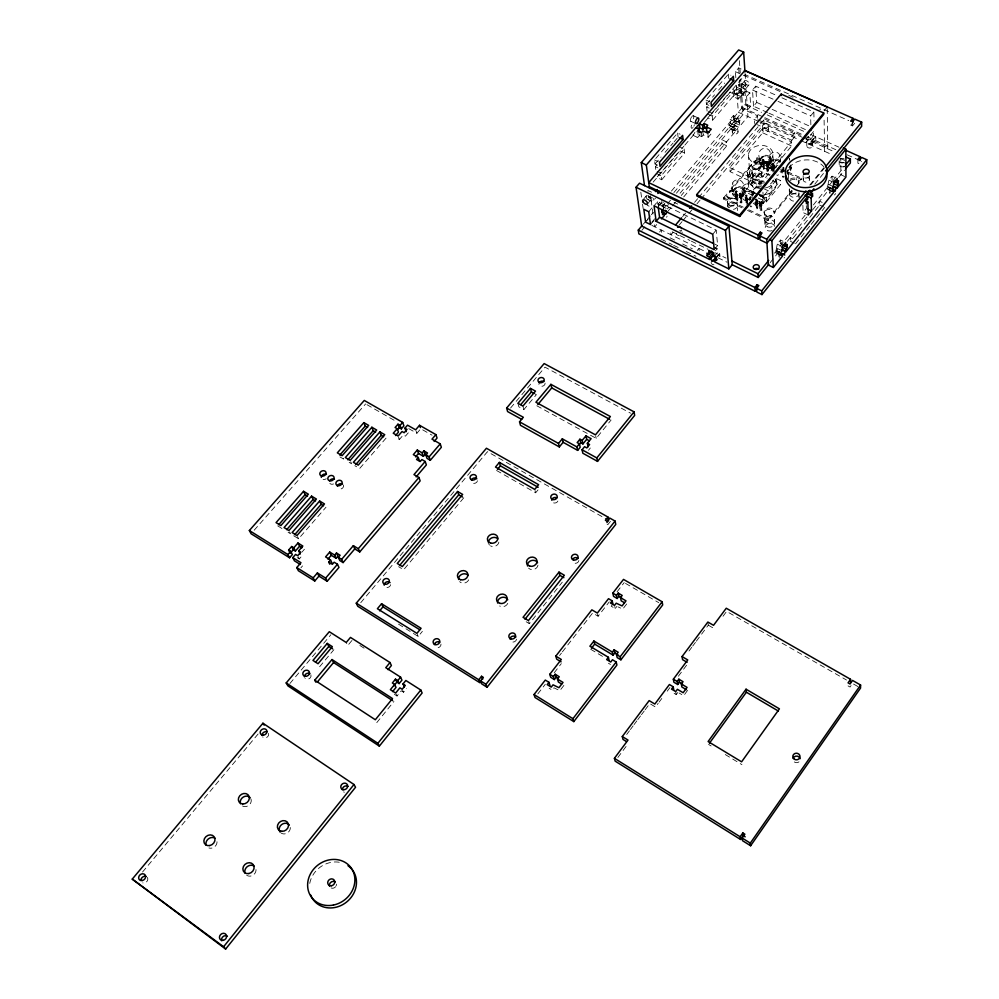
<?xml version="1.0" encoding="UTF-8"?>
<svg xmlns="http://www.w3.org/2000/svg" width="999" height="999" viewBox="0 0 999 999"><rect width="100%" height="100%" fill="white"/><g stroke="black" fill="none" stroke-linecap="round" stroke-linejoin="round"><path stroke-width="0.75" stroke-dasharray="5 3.75" d="M854.694 123.227L852.534 125.886L850.811 125.125L850.811 120.966M852.534 125.886L852.547 123.114M857.904 159.278L857.891 163.199L859.565 163.961L861.65 161.363M780.893 255.394L775.798 252.934L777.21 244.156L780.544 240.035L785.676 242.482M832.317 191.371L827.247 189.036L828.845 180.17L832.067 176.186L837.15 178.509M779.707 161.089L781.418 156.918L785.376 155.644M773.788 169.405A6.019 4.583 -5.2 0 1 769.068 165.31L769.03 163.686L773.164 159.241A6.019 4.583 -5.2 0 1 780.719 161.913M769.068 165.31L773.238 160.564A6.019 4.583 -5.2 0 1 780.107 162.188M759.053 160.19L763.224 155.457A6.006 4.57 -5.5 0 1 770.891 158.516A6.006 4.57 -5.5 0 1 765.833 164.261A6.006 4.57 -5.5 0 1 759.053 160.19L759.103 162.6M746.965 201.049A6.056 4.67 -5.9 0 1 742.245 196.865L742.182 195.242L746.39 190.722A6.069 4.67 -5.9 0 1 754.245 194.668M742.245 196.865L746.49 192.033A6.056 4.67 -5.9 0 1 754.058 194.78M733.179 191.583C726.585 176.473 747.652 175.662 743.231 190.846M732.642 184.865L732.866 183.017M732.167 191.658L736.425 186.838A6.056 4.658 -6.2 0 1 744.105 189.972A6.056 4.658 -6.2 0 1 738.948 195.816A6.056 4.658 -6.2 0 1 732.167 191.658L732.279 192.969A6.044 4.658 -6.2 0 0 736.213 197.003A6.044 4.658 -6.2 0 0 742.732 195.504L743.643 194.468A6.044 4.658 -6.2 0 0 742.944 189.348A6.044 4.658 -6.2 0 0 736.525 188.149L732.279 192.969M790.234 179.196A5.02 3.846 -4.6 0 1 796.29 178.509L797.314 179.108A5.02 3.846 -4.6 0 1 798.676 181.818L801.71 178.272L787.749 171.828M747.489 210.427L768.506 220.404L771.628 216.558L771.415 215.359A5.057 3.921 -5.2 0 1 764.31 213.249A5.057 3.921 -5.2 0 1 768.531 208.067A5.057 3.921 -5.2 0 1 774.175 211.963L791.32 191.021M792.332 191.159L774.237 213.262A5.045 3.921 -5.2 0 0 768.606 209.353A5.045 3.921 -5.2 0 0 764.385 214.535A5.045 3.921 -5.2 0 0 771.478 216.646L771.628 216.558M776.573 166.671L757.017 157.642L753.933 161.351L754.17 162.587A4.958 3.784 -5.7 0 1 761.126 164.598A4.958 3.784 -5.7 0 1 756.942 169.618A4.958 3.784 -5.7 0 1 751.448 165.859L751.385 164.41L729.307 190.934L729.57 192.145A4.995 3.846 -6.4 0 1 736.55 194.218A4.995 3.846 -6.4 0 1 732.304 199.325A4.995 3.846 -6.4 0 1 726.797 195.479L723.688 199.113L741.895 207.767M751.448 165.859L751.385 164.41M723.688 199.113L723.576 197.827L726.685 194.181A4.995 3.859 -6.4 0 0 732.192 198.027A4.995 3.859 -6.4 0 0 736.45 192.919A4.995 3.859 -6.4 0 0 729.457 190.846L729.307 190.934M687.574 690.396L683.653 695.704L679.083 692.969M674.138 693.343L676.223 694.592L677.934 692.295M626.698 734.477L629.47 730.769M630.394 729.532L633.154 725.823M634.078 724.587L636.85 720.878M637.774 719.642L640.546 715.933M641.458 714.697L644.23 710.988M645.154 709.752L649.775 703.571L655.456 707.005L658.179 703.358M688.998 651.023L691.758 647.327M692.682 646.103L695.429 642.407M696.353 641.171L708.303 625.174L707.866 622.04M617.857 757.504L626.897 745.366M659.078 702.135L661.8 698.488M667.245 691.171L669.967 687.524M678.383 676.223L687.337 664.185M723.014 616.271L726.635 611.4L846.503 680.019M563.898 685.414L559.827 690.684L553.946 687.811L552.185 690.097L549.15 688.236M626.673 604.02L622.764 609.09L618.094 606.917M612.911 604.02L611.213 606.206L615.234 608.566L616.932 606.368M559.552 655.531L561.438 653.096M562.387 651.885L592.657 612.986L598.114 616.221L609.253 601.873M537.824 693.893L545.292 684.265M554.233 672.752L561.301 663.648M617.082 591.77L624.188 582.617M526.173 621.753L529.383 623.688L562.3 582.142M610.426 521.378L607.879 524.587L606.093 523.588M795.566 243.793L810.139 225.612M811.113 224.388L824.724 207.417M775.798 252.934L777.234 251.149L779.782 252.372M827.247 189.036L828.633 187.312L831.168 188.474M770.092 262.737L779.557 250.961M787.324 241.321L807.879 215.759M812.537 209.977L829.994 188.287M838.723 177.435L844.542 170.205M794.292 243.182L790.484 241.371L819.667 205.07L819.592 201.211L824.65 203.571M808.228 214.985L803.121 212.587L806.393 208.529L806.305 205.632M783.291 245.08L780.731 243.856L782.167 242.07L786.001 243.906M774.512 253.197L806.593 213.361M813.411 204.92L831.88 181.98M832.854 180.769L844.517 166.284M810.776 184.915L824.475 168.019M394.393 694.317L397.028 696.003L401.273 690.771L403.546 692.232L406.655 688.398M376.785 722.614L393.931 701.473M814.797 184.153L824.55 172.103M536.813 405.769L596.191 438.336L611.063 420.067M850.811 125.125L852.247 123.352M588.498 450.262L590.334 448.002M809.714 185.127L824.237 167.22M768.506 220.404L768.431 219.118L771.565 215.272M796.141 186.476L801.76 179.583L801.71 178.272M827.209 108.591L827.771 147.452L824.625 151.324L824.075 118.731M766.82 223.027L766.932 222.889A4.82 3.746 -5.2 0 0 774.375 219.693L774.774 227.322M791.358 193.044L791.458 192.919A4.783 3.684 -4.6 0 0 797.264 192.37M398.514 624.138L418.219 636.438L422.377 631.368M496.515 470.467L535.664 492.782L539.522 488.074M754.944 199.613L763.161 203.496L762.786 197.028L771.765 186.089L769.018 184.815M714.11 256.618L717.507 252.497L717.145 248.701L713.373 246.865M812.686 145.829A2.935 2.223 -4.3 0 0 808.403 143.906A2.935 2.223 -4.3 0 0 808.179 147.752A2.935 2.223 -4.3 0 0 812.686 145.829L812.562 140.397L810.401 139.423L813.573 135.564L813.473 131.581L809.752 129.907M716.071 257.33L717.769 255.269L719.942 256.331L716.558 260.452M810.476 142.32L813.648 138.461L815.796 139.435L812.624 143.294L810.476 142.32L810.551 144.942L813.71 141.096L813.648 138.461M716.295 257.692L719.68 253.559L717.507 252.497M812.562 140.397L815.733 136.526L813.573 135.564M758.253 198.014L766.408 201.86L766.183 197.952L780.469 180.532L770.953 176.111M763.161 203.496L772.115 192.582L771.765 186.089M766.408 201.86L780.656 184.465L780.469 180.532M827.184 107.043L823.95 110.976L819.729 109.103M714.235 249.688L717.644 245.554L716.196 230.082L657.517 201.723L654.045 205.806M715.446 250.774L717.145 248.701M813.473 131.581L810.301 135.452L810.401 139.423M808.765 138.861L805.594 142.707L805.519 140.085L808.691 136.226L808.765 138.861L804.582 136.975M697.227 250.474L698.913 248.426L699.312 252.185M712.749 234.253L716.196 230.082M810.851 124.738L810.626 115.921L813.848 112.025L778.433 96.266M791.795 140.322L794.954 136.501L794.817 132.567L791.645 136.388L791.795 140.322L757.354 124.688M759.14 185.252L758.89 181.206L791.42 141.846L762.437 128.684L729.807 167.632L730.132 171.678L759.14 185.252L791.583 145.954L791.42 141.846M752.197 198.314L751.76 191.858L760.763 180.956L763.511 182.243M729.532 205.282L729.632 205.145A4.77 3.684 -6.4 0 0 737.037 201.985L737.637 209.653M754.07 175.674L754.183 175.549A4.745 3.621 -5.7 0 0 761.513 172.415L761.975 180.182A4.72 3.621 -5.7 0 1 754.695 183.292A4.72 3.621 -5.7 0 1 755.169 177.01A4.72 3.621 -5.7 0 1 761.975 180.182M752.821 195.454L744.667 191.621L744.392 187.712L758.716 170.429L769.592 175.474M744.667 191.621L758.953 174.363L758.716 170.429M729.42 192.233L751.473 165.722M754.02 162.662L757.105 158.953L757.017 157.642M319.643 666.72L333.891 649.675M463.773 497.777L403.646 569.767L398.589 566.683M351.973 640.459L347.739 645.529L346.228 642.494M517.932 403.309L518.868 406.83L523.863 409.59L536.376 394.667L533.878 393.306M673.014 232.392L671.016 234.777L670.541 230.981L689.972 240.484M679.02 225.237L682.017 221.653M683.016 220.467L688.011 214.498M689.01 213.311L692.02 209.728M697.015 203.771L700.012 200.187M701.011 199.001L764.023 123.876L763.798 119.93L802.11 137.238M142.557 872.015L258.729 733.254M730.132 171.678L762.674 132.805L762.437 128.684M289.91 683.503L330.856 634.752M682.567 216.658L685.576 213.074M694.605 202.322L697.614 198.739M698.613 197.552L763.798 119.93M360.739 602.709L487.462 451.685L607.305 519.605M683.703 196.94L726.847 145.817L726.535 141.908L721.728 139.698L722.052 143.594L678.883 194.63M510.551 408.054L545.004 367.17L630.606 413.199M659.565 232.005L661.263 229.995L661.763 233.766M739.522 79.932L741.52 108.491L757.529 115.722L754.357 119.505L754.595 123.439M651.847 222.19L654.72 218.793M662.886 209.153L666.683 204.67M667.644 203.546L670.491 200.175M676.423 193.182L730.856 128.908L730.656 126.286L735.476 128.484L735.664 131.106L681.256 195.492M734.065 125.112L743.131 114.423L741.27 87.625L746.153 89.81L747.926 116.596L738.873 127.31L734.065 125.112L735.039 117.944L739.872 120.142L738.873 127.31M650.499 224.525L653.908 220.492L651.473 219.305M747.489 109.99L750.686 106.206L749.837 92.807L744.967 90.634L741.745 94.418L746.603 96.591L749.837 92.807M668.518 204.42L667.057 206.156L662.2 203.808L661.7 199.962M734.078 130.132L733.853 127.235L735.252 125.587L734.952 121.616L738.186 117.807L733.353 115.609L730.119 119.418L730.431 123.389L729.033 125.037L729.258 127.934L734.078 130.132L735.476 128.484M733.353 115.609L733.653 119.593L738.473 121.778L739.872 120.142M767.557 112.537L753.521 106.231L756.73 102.435L755.756 86.189L777.01 95.642M667.407 208.953L668.868 207.23M656.693 224.55L654.782 226.823L653.908 220.492M667.732 211.501L671.528 207.005M672.477 205.881L675.324 202.51M648.713 211.713L652.16 207.655L647.252 205.27M753.521 106.231L752.522 89.997L755.756 86.189M658.641 206.506L658.304 203.946L660.851 200.949M643.306 224.188L646.316 220.642M647.327 219.455L650.337 215.909M651.336 214.723L653.346 212.362M658.366 206.456L662.387 201.723M671.415 191.071L744.705 104.758L761.575 112.35M646.49 221.129L648.189 219.118M744.967 90.634L745.866 104.046L742.669 107.805L763.423 117.033M733.653 119.593L735.039 117.944M641.857 230.319L644.855 226.773M661.875 206.706L664.872 203.159M673.888 192.532L744.967 108.704L744.705 104.758M729.258 127.934L730.656 126.286M663.511 208.866L663.174 206.306L666.57 202.31M647.34 204.083L650.799 200.012M745.766 88.649L749 84.84M651.798 205.057L651.273 201.149L653.571 198.451L645.791 194.842M738.348 98.976L741.608 95.155L736.725 92.957L733.466 96.778L738.348 98.976L738.061 94.88L743.593 86.476L738.698 84.291L736.3 87.088L736.425 88.861L733.154 92.682L733.466 96.778M736.725 92.957L736.85 94.73L741.733 96.915L746.153 89.81M651.273 201.149L646.341 198.764L648.638 196.066L648.875 197.765L653.796 200.15L655.481 198.177M702.859 130.857L703.259 134.94L708.241 137.25L711.625 133.279L709.128 132.13M661.738 179.758L684.577 153.034L679.632 150.724L656.793 177.397L661.738 179.758L661.226 175.762L684.128 149.001L679.183 146.678M712.637 120.192L734.702 94.368L729.782 92.158L707.704 117.944L712.637 120.192L712.262 116.109L734.402 90.247L729.47 88.037M745.079 73.501L745.891 85.714L743.718 88.262L738.823 86.064L740.983 83.529L740.671 78.958M703.259 134.94L701.785 136.663L698.139 134.977L699.612 133.267M643.656 199.026L646.253 195.979M741.383 84.703L744.642 80.907M736.85 94.73L741.27 87.625M648.875 197.765L650.561 195.792M653.159 182.118L683.828 146.291M684.79 145.18L696.303 131.731M704.432 122.24L745.154 74.675L848.713 120.579M300.886 567.832L302.56 565.896M408.778 428.633L416.883 433.266L420.766 428.746L432.055 435.189M657.529 165.172L655.032 163.986L654.507 159.915L677.634 133.067L680.132 134.228M708.928 105.357L706.443 104.233L706.056 100.075L728.396 74.126L730.881 75.237M655.032 163.986L661.051 156.993M665.059 152.335L673.089 143.007M674.088 141.846L677.097 138.337M706.443 104.233L711.5 98.352M712.512 97.165L714.547 94.818M718.593 90.097L724.675 83.042M735.838 77.71L735.401 71.703L738.673 67.895L742.956 69.793M655.744 169.38L655.394 166.683L658.391 163.199M707.08 111.114L706.693 106.993L709.727 103.471M788.136 172.34L787.449 173.127L788.011 169.718M761.188 206.269L761.875 205.457L760.838 206.094L761.275 201.398L760.301 200.899L759.615 201.686C758.528 206.094 760.976 202.31 759.777 204.296M761.113 204.957L761.45 203.983M787.861 174.613L788.486 172.502M297.202 557.592L299.325 558.916L302.372 555.369M408.279 432.842L405.419 436.163L403.309 434.952L399.4 439.473L395.754 437.387M301.923 552.135L304.42 549.25M782.579 176.885L783.241 176.124L784.215 176.598L783.553 177.36L782.579 176.885L782.966 169.818L781.98 170.429L782.654 169.655M757.329 203.197C756.555 204.133 758.453 203.346 757.642 208.117L756.955 208.891L755.993 208.404L756.668 207.63L756.268 201.398L755.581 202.185M293.743 535.789L298.576 538.773L325.986 507.242M386.051 438.124L359.628 468.531L354.795 465.684M767.906 166.845L768.581 166.071L767.557 166.683L768.019 161.95L767.045 161.476L766.37 162.238C765.284 166.596 767.682 162.987 766.52 164.885M767.831 165.522L768.169 164.573M741.171 198.289L741.857 197.502L740.821 198.127L741.208 193.431L740.247 192.944L739.56 193.719C738.498 198.114 740.958 194.368 739.76 196.328M741.071 196.99L741.42 196.029M782.841 167.17L783.815 167.645L783.266 171.066M757.005 204.171L757.067 199.276M756.917 202.859L757.242 201.885M761.525 205.294L761.812 210.227L761.138 211.014L760.164 210.527L759.527 205.432L760.301 200.899M759.864 205.594L760.214 204.645M760.164 210.527L760.851 209.74L761.812 210.227M773.8 163.686C775.049 166.483 772.764 169.081 773.126 164.46L773.8 163.686L772.826 163.212L772.152 163.986C771.041 168.332 773.488 164.748 772.289 166.621M746.977 200.112C747.826 199.188 745.966 200.012 746.34 196.004L747.027 195.217L746.053 194.73L745.366 195.517C744.28 199.9 746.79 196.166 745.554 198.127M749.4 200.062L750.411 199.45L750.237 196.84L751.211 197.327M750.836 205.682L750.162 206.456L751.123 206.943L751.81 206.169M778.408 174.7L777.734 175.462L776.772 174.987M760.763 204.783L761.275 201.398M764.085 163.873C763.361 164.723 765.172 164.198 764.372 168.856L763.698 169.618L762.736 169.143L763.411 168.381C763.948 164.061 762 162.288 762.736 161.925M737.349 195.255C736.563 196.179 738.511 195.429 737.724 200.175L737.05 200.949L736.088 200.474L736.763 199.688C737.287 195.28 735.177 193.719 735.976 193.294M740.222 202.56L740.908 201.786L741.87 202.273L741.196 203.047L740.222 202.56L740.109 195.392M766.595 166.196L767.269 165.434L766.87 171.191L767.831 171.666L768.243 165.896M773.263 167.108L773.938 166.333M746.528 198.614L747.027 195.217M746.89 198.789L747.202 197.827M773.338 168.431C775.249 166.259 771.765 171.766 773.588 173.414M776.335 166.034L777.01 165.272L777.971 165.747M749.737 200.225L750.237 196.84M755.956 201.236L755.269 202.023L755.993 208.404M782.354 171.903L782.716 170.979M755.356 203.321L756.355 202.71L755.669 203.484M762.374 162.837L762.886 159.428L763.86 159.902L763.773 164.823M735.601 194.231L736.076 190.846L737.05 191.333L737.025 196.216M763.336 163.312L763.86 159.902M736.738 195.529L736.363 192.108L737.05 191.333M763.698 163.486L764.01 162.55M736.925 194.905L737.25 193.943M767.482 165.359L768.019 161.95M740.721 196.815L741.208 193.431M739.859 197.627L740.209 196.691M766.87 171.191L767.269 165.434M772.364 167.944L773.039 167.183L772.627 172.939M745.654 199.425L746.328 198.651L745.916 203.122M254.171 530.232L365.622 403.933M735.701 195.542C736.413 192.745 734.802 199.238 736.088 200.474M762.449 164.161L763.124 163.399L762.736 169.143M753.933 161.351L754.083 161.264A4.958 3.784 -5.7 0 1 761.051 163.287A4.958 3.784 -5.7 0 1 756.867 168.307A4.958 3.784 -5.7 0 1 751.36 164.548M759.352 187.6C754.794 186.089 751.485 191.496 752.946 195.517M735.401 71.703L781.78 92.27M788.81 95.392L793.031 97.265M740.983 83.529L745.891 85.714M752.522 89.997L776.61 100.749M778.021 101.374L810.626 115.921M736.3 87.088L741.208 89.273M736.425 88.861L741.32 91.059M739.11 90.16L743.993 92.358M739.235 91.933L744.118 94.118M756.73 102.435L770.753 108.729M772.165 109.353L812.824 127.597M733.154 92.682L738.061 94.88M768.955 113.174L809.627 131.468M745.866 104.046L750.686 106.206M767.195 114.885L805.169 131.98M810.788 134.515L838.91 147.178M764.847 117.67L806.018 136.251M807.442 136.9L835.838 149.713M847.189 154.833L859.977 160.602M764.435 118.844L803.184 136.339M813.71 141.096L827.771 147.452M803.533 137.874L834.752 151.985M757.766 119.668L794.954 136.501M758.491 121.379L738.336 112.25L736.388 85.215M759.877 122.003L799.4 139.897M800.823 140.547L831.955 154.645M840.446 158.491L844.692 160.414M706.056 100.075L709.789 101.773M706.693 106.993L709.178 108.117M762.674 132.805L791.583 145.954M735.264 120.842L740.072 123.039M730.119 119.418L734.952 121.616M733.865 122.49L738.686 124.688M708.316 111.676L712.025 113.374L711.65 109.253M730.431 123.389L735.252 125.587M707.329 113.849L712.262 116.109M844.667 176.486L840.883 174.75L840.783 159.278M729.033 125.037L733.853 127.235M730.856 128.908L735.664 131.106M693.493 115.809L698.476 118.094M828.845 180.17L833.94 182.505M828.596 184.453L833.678 186.788M690.759 121.304L695.741 123.601M827.209 186.176L832.292 188.511M832.467 191.671L828.671 189.922L828.633 187.312M782.155 169.243L786.35 171.179M757.105 158.953L775.249 167.333M780.831 169.917L801.76 179.583M722.052 143.594L726.847 145.817M693.406 135.514L697.115 137.225M758.953 174.363L767.095 178.147M772.514 180.682L780.656 184.465M819.667 205.07L823.463 206.83M729.807 167.632L758.89 181.206M763.898 188.736L772.115 192.582M744.392 187.712L755.281 192.832M756.643 193.469L766.183 197.952M751.76 191.858L762.786 197.028M654.507 159.915L658.266 161.701M723.576 197.827L743.194 207.143M748.8 209.802L768.431 219.118M655.394 166.683L657.879 167.869M657.155 171.316L660.888 173.089L660.376 169.056M656.268 173.401L661.226 175.762M792.869 238.786L790.334 237.575L790.484 241.371M777.21 244.156L782.342 246.616M777.097 248.351L782.205 250.811M775.649 250.15L780.768 252.61M674.063 202.335L677.684 204.071M651.573 192.208L647.864 190.422L648.101 192.133M658.304 203.946L663.174 206.306M666.196 208.366L662.562 206.606L664.023 204.882L663.661 202.073M714.884 244.206L717.644 245.554M788.536 173.826L788.386 178.659M691.358 241.159L708.016 249.3M714.947 252.697L726.061 258.117M651.835 225.374L705.619 251.723M718.006 257.779L727.047 262.213M772.152 163.986L773.126 164.46M762.212 160.19L763.186 160.664M670.104 237.862L677.06 241.271M682.629 243.993L692.357 248.776M661.151 239.161L672.29 244.63M673.676 245.317L680.631 248.739M686.201 251.473L695.941 256.268M766.37 162.238L767.344 162.712M786.825 171.716L787.2 173.189M763.411 168.381L764.372 168.856M767.544 170.429L768.506 170.904M755.419 199.575L756.393 200.062L756.555 202.672M745.366 195.517L746.34 196.004M735.389 191.621L736.363 192.108M759.615 201.686L760.601 202.185M749.55 197.615L750.524 198.114M739.56 193.719L740.534 194.206M756.668 207.63L757.642 208.117M736.763 199.688L737.724 200.175M366.945 404.682L396.004 421.328M857.879 686.538L852.547 683.478L850.049 687.037L848.051 685.888M708.303 625.174L713.948 628.446L713.673 626.348M625.511 583.391L658.716 602.634M339.985 456.943L343.581 459.065L342.62 456.805M349.175 462.362L351.586 463.786L350.637 461.526M790.296 180.494A5.007 3.846 -4.6 0 1 796.34 179.82L797.352 180.419A5.007 3.846 -4.6 0 1 798.725 183.129L798.676 181.818M590.696 649.275L602.547 656.393M608.416 663.224L610.451 664.46M708.553 744.405L711.126 745.966M725.249 754.532L741.945 764.66M277.697 525.874L282.492 528.833M288.112 532.305L290.522 533.791L289.435 531.63M359.865 645.466L365.11 648.813M298.251 556.78L299.325 558.916M297.515 536.613L298.576 538.773M396.091 694.043L397.028 696.003M402.634 690.259L403.546 692.232M417.357 634.402L418.219 636.438M398.539 437.187L399.4 439.473M416.059 430.969L416.883 433.266M528.733 621.615L529.383 623.688M535.052 490.534L535.664 492.782M522.939 406.069L523.863 409.59M789.772 160.327L789.335 158.529L789.535 159.353M597.602 614.123L598.114 616.221M614.76 606.455L615.234 608.566M595.704 436.014L596.191 438.336M675.686 691.608L676.223 694.592M640.821 192.17L641.67 198.152M642.532 204.133L643.169 208.616M652.347 209.078L653.521 217.645M653.571 198.451L653.796 200.15M657.517 201.723L657.891 204.558M677.634 133.067L678.096 137.175M684.128 149.001L684.577 153.034M697.739 130.881L698.139 134.977M701.398 132.58L701.785 136.663M719.68 253.559L719.942 256.331M707.854 133.154L708.241 137.25M727.534 201.923L727.934 206.718M726.723 194.031L726.872 196.478M728.883 197.552L728.995 198.838M736.076 190.846L736.288 193.456M731.98 128.109L732.292 132.03M736.663 196.029L737.05 200.949M735.289 194.081L735.389 195.379M739.435 196.166L739.535 197.465M728.396 74.126L728.721 78.322M737.612 194.118L737.712 195.442M734.402 90.247L734.702 94.368M741.758 196.191L741.857 197.502M740.534 196.853L741.196 203.047M740.247 192.944L740.434 195.554M746.053 194.73L746.241 197.34M744.23 190.772L744.33 192.083M738.186 117.807L738.473 121.778M743.156 195.479C736.725 180.807 757.617 179.196 753.234 194.743A5.057 3.896 -5.9 0 0 749.937 191.371A5.057 3.896 -5.9 0 0 744.492 192.62M737.749 128.109A2.897 2.185 -6.4 0 1 733.266 130.007A2.897 2.185 -6.4 0 1 733.591 126.211A2.897 2.185 -6.4 0 1 737.749 128.109L738.036 132.03A2.897 2.185 -6.4 0 1 733.566 133.928A2.897 2.185 -6.4 0 1 733.89 130.132A2.897 2.185 -6.4 0 1 738.036 132.03M741.508 197.327L741.87 202.273M738.698 84.291L738.823 86.064M746.615 199.925L746.965 204.845M745.928 197.19L746.678 203.571M745.242 197.964L745.341 199.263M747.614 172.165L748.438 184.053M739.397 60.639L740.247 72.852M741.608 95.155L741.733 96.915M738.673 67.895L739.098 73.914M747.564 198.014L747.664 199.325M747.302 199.138L747.652 204.058M748.451 154.67L749.987 177.485M743.593 86.476L743.718 88.262M756.093 198.789L756.268 201.398M752.072 172.377L752.584 180.132M756.643 203.983L756.955 208.891M759.452 204.133L759.527 205.432M757.604 202.073L757.692 203.384M760.763 180.956L761.151 187.45M761.8 204.158L761.875 205.457M760.539 204.82L761.138 211.014M762.886 159.428L763.049 162.075M764.322 198.726L764.41 200.037M762.062 162.687L762.137 163.998M764.759 219.618L765.209 227.248M761.25 164.585L761.325 165.896M762.924 192.095L763.311 198.801M764.098 211.888L764.173 213.187M757.529 115.722L757.692 118.357M760.052 160.115C753.721 145.429 774.575 143.719 770.029 159.365M762.562 125.924L762.786 129.87M764.372 162.725L764.447 164.061M763.411 164.635L763.698 169.618M766.37 215.322L766.445 216.608M766.196 164.723L766.27 166.034M768.506 164.748L768.581 166.071M767.045 161.476L767.195 164.123M767.557 166.683L767.831 171.666M772.826 163.212L772.964 165.859M771.99 166.471L772.052 167.795M774.175 211.963L774.2 213.399M771.028 159.291L771.091 160.614M768.381 125.936A2.922 2.198 -5.6 0 1 763.873 127.835A2.922 2.198 -5.6 0 1 764.16 124.026A2.922 2.198 -5.6 0 1 768.381 125.936L768.581 129.882A2.91 2.198 -5.6 0 1 764.098 131.781A2.91 2.198 -5.6 0 1 764.372 127.972A2.91 2.198 -5.6 0 1 768.581 129.882M770.004 163.911C763.636 150.562 783.416 146.716 779.932 161.801M774.3 166.508L774.362 167.844M778.858 252.422L779.045 256.194M774 167.67L774.25 172.64M772.939 154.745A12.288 9.341 -5.6 0 1 753.983 162.849A12.288 9.341 -5.6 0 1 755.157 146.616A12.288 9.341 -5.6 0 1 772.939 154.745L773.838 172.278M772.652 165.709L773.226 170.916M777.234 251.149L777.372 253.684M780.544 240.035L780.731 243.856M776.448 184.191L776.123 177.61A14.123 10.814 -5.5 0 1 764.897 188.074M782.167 167.944L782.292 170.579M781.98 170.429L782.042 171.741M783.815 167.645L783.94 170.292M787.337 170.479L787.449 173.127M789.272 189.71L789.597 197.44A4.758 3.671 -4.5 0 0 794.105 201.149M791.058 167.045L791.108 168.381M796.378 178.559L796.428 179.87M798.963 193.644L799.1 197.502A4.758 3.671 -4.5 0 0 794.58 193.794A4.758 3.671 -4.5 0 0 789.597 197.44M802.884 205.344L803.121 212.587M803.146 175.674L803.271 179.745M809.352 175.712L809.465 179.77A3.097 2.373 -4.3 0 1 804.707 181.818A3.097 2.373 -4.3 0 1 804.944 177.685A3.097 2.373 -4.3 0 1 809.465 179.77M806.717 141.895L806.83 145.817M815.733 136.526L815.796 139.435M813.848 112.025L814.048 120.854M829.807 189.086L829.869 192.957M832.067 176.186L832.105 180.107M839.172 160.664L839.197 164.598M309.74 883.403A24.6 21.891 -39 0 1 342.807 863.111M336.426 884.115A3.684 3.284 -39 0 1 336.101 885.901M335.614 886.712A3.684 3.284 -39 0 1 330.632 887.686M250.961 799A5.769 4.958 -36.2 0 1 248.788 805.306A5.769 4.958 -36.2 0 1 242.108 805.781M217.008 841.757A5.869 5.032 -38.8 0 1 214.498 846.865A5.869 5.032 -38.8 0 1 208.941 847.951M290.297 827.497A5.819 5.07 -36.7 0 1 287.25 833.016A5.819 5.07 -36.7 0 1 281.106 833.054M256.019 869.592A5.919 5.145 -39.6 0 1 252.897 875.224A5.919 5.145 -39.6 0 1 246.703 875.261M147.352 877.384A3.734 3.147 -41.3 0 1 142.757 882.891M268.581 733.366A3.521 3.009 -32.7 0 1 262.587 736.925M344.355 792.269A3.584 3.147 -33 0 1 343.594 791.895M798.988 761.837A3.584 3.309 1.4 0 1 793.918 761.588M333.516 483.941A3.222 2.635 -22.3 0 1 329.87 483.404M343.431 485.052A3.222 2.647 -22.2 0 1 337.899 488.211M326.223 478.733A3.209 2.622 -22.5 0 1 323.102 479.358M310.914 674.812A3.447 2.935 -29.1 0 1 305.045 678.284M545.042 383.079A3.134 2.56 -13.4 0 1 542.407 386.213A3.134 2.56 -13.4 0 1 538.886 384.29M390.671 584.69A3.334 2.835 -23.2 0 1 385.389 587.037M516.57 639.198A3.409 2.985 -19.2 0 1 510.127 640.471M578.871 560.551A3.334 2.872 -14.2 0 1 572.564 561.788M477.472 480.769A3.234 2.697 -17.4 0 1 471.366 481.98M557.867 501.073A3.259 2.76 -14.3 0 1 552.322 502.16M441.009 644.08A3.409 2.96 -23.1 0 1 435.002 646.79M507.779 603.384A5.382 4.67 -18.7 0 1 499.637 605.981M537.949 565.134A5.32 4.583 -16.4 0 1 534.14 569.33A5.32 4.583 -16.4 0 1 528.571 568.119M498.838 542.132A5.282 4.495 -17.8 0 1 495.666 546.016A5.282 4.495 -17.8 0 1 490.497 545.841M489.535 545.079A5.282 4.495 -17.8 0 1 488.861 544.105M468.668 579.845A5.332 4.57 -19.9 0 1 464.473 583.016A5.332 4.57 -19.9 0 1 459.627 581.63M788.873 167.695A20.742 15.872 -4.3 0 1 823.725 166.671M809.215 176.323A3.109 2.385 -4.3 0 1 806.106 178.084A3.109 2.385 -4.3 0 1 803.221 176.299M648.264 196.029A3.034 1.486 41.4 0 1 650.948 198.926A3.034 1.486 41.4 0 1 649.437 200.2M648.801 199.962A3.034 1.486 41.4 0 1 648.151 199.588M646.977 198.539A3.034 1.486 41.4 0 1 647.065 195.692M784.602 257.455A3.034 2.385 -4.7 0 1 784.09 257.942M779.37 257.392A3.034 2.385 -4.7 0 1 779.195 255.582M779.183 253.621A3.034 2.385 -4.7 0 1 779.345 251.236M835.701 193.581A2.985 2.298 -3.4 0 1 835.376 194.131M834.877 194.605A2.985 2.298 -3.4 0 1 834.24 194.967M829.932 193.544A2.985 2.298 -3.4 0 1 830.319 191.808M667.045 216.134A2.96 2.298 -8.4 0 1 666.533 217.282M713.96 264.747A3.009 2.385 -6.9 0 1 711.912 264.023M711.475 263.524A3.009 2.385 -6.9 0 1 711.176 262.325M772.152 230.557A4.795 3.746 -5.2 0 1 765.546 228.846A4.795 3.746 -5.2 0 1 768.606 223.751A4.795 3.746 -5.2 0 1 774.687 226.361M728.97 207.742A4.745 3.684 -6.3 0 1 735.002 206.219A4.745 3.684 -6.3 0 1 737.399 210.602M830.606 190.722A2.997 2.298 -3.4 0 1 830.269 187.937M798.863 192.682A4.77 3.684 -4.5 0 1 795.616 197.09A4.77 3.684 -4.5 0 1 789.784 195.155A4.77 3.684 -4.5 0 1 792.02 190.409M728.333 207.617A4.758 3.684 -6.4 0 1 730.881 202.435A4.758 3.684 -6.4 0 1 737.162 204.57A4.758 3.684 -6.4 0 1 733.528 209.378M700.024 133.816A3.059 1.249 -65.7 0 1 697.414 137.338A3.059 1.249 -65.7 0 1 697.452 133.729M694.405 124.738A3.072 1.274 -65.8 0 1 693.855 126.211M693.044 127.472A3.072 1.274 -65.8 0 1 691.121 127.11A3.072 1.274 -65.8 0 1 693.069 122.927M694.867 132.268A3.047 1.261 -65.7 0 1 692.869 134.965M691.907 116.496A3.084 1.274 -65.9 0 1 693.756 117.645A3.084 1.274 -65.9 0 1 690.958 121.403A3.084 1.274 -65.9 0 1 691.483 117.07M754.195 175.549A4.745 3.621 -5.7 0 1 754.67 169.243A4.745 3.621 -5.7 0 1 761.513 172.415M729.645 205.157A4.77 3.684 -6.4 0 1 730.182 198.739A4.77 3.684 -6.4 0 1 737.037 201.985M766.932 222.889A4.82 3.746 -5.2 0 1 767.394 216.383A4.82 3.746 -5.2 0 1 774.375 219.693M791.458 192.919A4.783 3.684 -4.6 0 1 789.497 188.761M681.655 229.97A2.997 2.335 -8 0 1 680.781 231.019M844.167 162.288A2.985 2.273 -3.3 0 1 840.559 162.637A2.985 2.273 -3.3 0 1 839.297 160.077M840.122 159.066A2.985 2.273 -3.3 0 1 840.746 158.704M841.483 158.479A2.985 2.273 -3.3 0 1 844.33 159.078M679.058 235.477A2.985 2.335 -8 0 1 676.373 233.704M679.532 230.781A2.985 2.335 -8 0 1 680.981 231.106M681.98 231.98A2.985 2.335 -8 0 1 682.217 232.542M844.192 166.209A2.972 2.26 -3.3 0 1 839.984 166.196A2.972 2.26 -3.3 0 1 840.134 162.999A2.972 2.26 -3.3 0 1 844.342 163.012M759.652 195.854A6.069 4.695 -5.6 0 1 763.736 202.447L762.824 203.484A6.069 4.695 -5.6 0 1 753.234 203.209M761.063 194.892A6.081 4.695 -5.6 0 1 763.236 201.686A6.081 4.695 -5.6 0 1 754.158 202.809M759.352 195.305A5.07 3.909 -5.6 0 1 762.749 200.811A5.07 3.909 -5.6 0 1 754.844 202.198M761.213 188.436A14.123 10.814 -5.5 0 1 749.35 173.376A14.123 10.814 -5.5 0 1 772.539 169.93M764.597 182.792A14.173 10.839 -5.6 0 1 748.189 175.949A14.173 10.839 -5.6 0 1 756.48 162.4A14.173 10.839 -5.6 0 1 774.35 166.845M764.185 181.269A12.15 9.291 -5.6 0 1 749.862 174.625A12.15 9.291 -5.6 0 1 759.252 163.249A12.15 9.291 -5.6 0 1 773.588 169.867M773.526 180.007A12.1 9.278 -5.5 0 1 767.482 185.652M761.338 186.875A12.1 9.278 -5.5 0 1 751.161 173.963A12.1 9.278 -5.5 0 1 771.041 171.004M775.286 168.119A6.019 4.583 -5.2 0 1 769.005 163.986M776.523 167.133A5.02 3.821 -5.2 0 1 771.178 166.159A5.02 3.821 -5.2 0 1 770.554 161.95M771.29 161.101A5.02 3.821 -5.2 0 1 779.769 162.188M761.35 157.318A5.007 3.809 -5.5 0 1 769.655 158.092A5.007 3.809 -5.5 0 1 764.822 163.574A5.007 3.809 -5.5 0 1 760.614 158.167M790.147 166.146A6.031 4.608 -4.9 0 1 790.459 170.742L789.56 171.766A6.031 4.608 -4.9 0 1 786.95 173.152M782.342 173.027A6.031 4.608 -4.9 0 1 780.032 171.516M790.084 164.81A6.031 4.608 -4.9 0 1 788.311 171.266M782.292 171.716A6.031 4.608 -4.9 0 1 780.993 171.066M789.809 166.146A5.032 3.834 -4.9 0 1 787.761 170.629M782.741 171.004A5.032 3.834 -4.9 0 1 780.818 169.743M749.999 199.513A6.069 4.67 -5.9 0 1 742.145 195.554M750.898 198.302A5.057 3.896 -5.9 0 1 744.779 198.127A5.057 3.896 -5.9 0 1 743.731 193.481M734.515 188.736A5.045 3.884 -6.2 0 1 742.856 189.548A5.045 3.884 -6.2 0 1 737.949 195.117A5.045 3.884 -6.2 0 1 733.753 189.598M774.949 178.771A14.061 10.789 -5.5 0 1 773.463 190.422A14.061 10.789 -5.5 0 1 759.19 194.805M754.707 193.481A14.061 10.789 -5.5 0 1 750.711 178.684A14.061 10.789 -5.5 0 1 770.117 174.8M759.165 161.214L759.14 161.513A5.994 4.57 -5.5 0 0 763.074 165.459A5.994 4.57 -5.5 0 0 769.542 163.986L770.429 162.962A5.994 4.57 -5.5 0 0 769.692 157.942A5.994 4.57 -5.5 0 0 763.311 156.781L759.165 161.214M744.492 82.343A2.935 1.661 42.1 0 0 748.638 85.09A2.935 1.661 42.1 0 0 747.327 81.169A2.935 1.661 42.1 0 0 744.492 82.343M741.246 86.151A2.947 1.648 42.1 0 0 745.404 88.899A2.947 1.648 42.1 0 0 744.08 84.977A2.947 1.648 42.1 0 0 741.246 86.151M808.079 143.831A2.935 2.223 -4.3 0 0 812.587 141.908A2.935 2.223 -4.3 0 0 808.303 139.972A2.935 2.223 -4.3 0 0 808.079 143.831M754.445 179.433A4.733 3.621 -5.7 0 0 761.75 176.311A4.733 3.621 -5.7 0 0 754.919 173.139A4.733 3.621 -5.7 0 0 754.445 179.433M767.157 226.723A4.808 3.746 -5.2 0 0 774.575 223.514A4.808 3.746 -5.2 0 0 767.607 220.217A4.808 3.746 -5.2 0 0 767.157 226.723"/><path stroke-width="1.5" d="M846.103 157.118L850.361 159.041L850.349 162.974L845.504 168.993M850.549 682.329L850.549 679.295L726.261 608.229L713.536 625.312L707.866 622.04L682.055 656.58L682.567 659.64L687.1 662.312M852.971 122.465L852.971 118.307L744.879 70.504L699.288 123.676L699.687 127.785L702.996 129.308L704.457 127.597L704.07 123.489L707.717 125.175L706.256 126.885L706.643 130.981L709.128 132.13M859.977 160.602L860.002 156.681L845.941 150.35M852.971 118.307L850.811 120.966L852.547 121.741L854.707 119.081L861.662 122.153L861.638 126.311L825.524 170.891M850.549 679.295L848.051 682.854L850.049 684.003L852.559 680.431L860.589 685.027L860.551 688.061L750.624 845.753L742.519 840.696L742.17 838.049L744.867 834.19L742.831 832.929L740.134 836.775L740.496 839.435L615.147 761.138L614.41 758.328L628.009 740.072L622.29 736.55L649.15 700.611L654.845 704.058L669.405 684.527L673.214 686.8L673.751 689.785M860.002 156.681L857.904 159.278L859.59 160.04L861.687 157.442L866.745 159.715L866.695 163.636L761.962 294.58L756.855 292.07L756.605 288.349L758.853 285.552L757.142 284.715L754.894 287.512L755.157 291.233L638.848 233.866L638.286 230.095L642.307 225.374M750.624 845.753L750.299 843.119L860.589 685.027M740.496 839.435L743.181 835.589L742.831 832.929M746.053 689.21L708.116 741.533L741.608 761.825L779.42 708.84L746.053 689.21L746.378 692.22L709.465 743.156M673.214 686.8L671.503 689.098L675.686 691.608L677.397 689.298L683.129 692.732L687.075 687.399L681.343 683.99L683.054 681.693L678.858 679.195L677.16 681.493L677.684 684.502L673.9 682.23L673.351 679.22L687.737 659.927L682.055 656.58M677.684 684.502L679.395 682.205L678.858 679.195M549.912 685.326L548.988 682.342L545.292 680.069L534.04 694.542L535.014 697.502L573.813 721.603L616.92 665.034L616.196 661.987L612.474 659.752L610.739 662.025L606.655 659.565L608.391 657.292L589.897 646.203L593.893 641.021L612.375 652.085L613.111 655.144L614.835 652.896L614.11 649.825L612.375 652.085M614.11 649.825L618.194 652.26L616.47 654.52L617.182 657.592L620.903 659.815L662.699 604.944L662.137 601.76L623.513 579.395L612.824 593.156L613.536 596.341L617.17 598.476L618.868 596.291L618.169 593.094L616.47 595.279L617.17 598.476M573.813 721.603L572.951 718.693L616.196 661.987M620.903 659.815L620.192 656.755L662.137 601.76M591.495 648.239L594.68 644.105L593.893 641.021M548.988 682.342L547.215 684.627L551.261 687.112L553.034 684.827L558.928 687.699L563.011 682.417L557.492 679.033L559.253 676.748L555.207 674.263L553.446 676.548L554.358 679.557L556.118 677.272L555.207 674.263M561.088 661.837L556.705 659.178L555.806 656.131L591.87 609.84L597.34 613.074L608.516 598.688L612.2 600.836L610.489 603.034L614.522 605.394L616.221 603.196L622.077 605.918L625.998 600.849L620.491 597.639L622.19 595.441L618.169 593.094M554.358 679.557L550.699 677.31L549.775 674.3L561.301 659.465L555.806 656.131M615.059 521.066L615.759 524.4L487.087 687.25L485.976 684.278L615.059 521.066L609.715 518.031L607.155 521.266L605.382 520.254L607.941 517.032L486.426 448.251L356.281 603.159L357.742 606.268L479.92 682.767L478.783 679.782L356.281 603.159M524.999 619.243L559.865 575.337L558.99 572.115L523.051 617.332L528.409 620.566L564.348 575.262L558.99 572.115M478.783 679.782L481.555 676.286L483.354 677.409L480.581 680.906L481.705 683.878L487.087 687.25M606.955 522.514L608.653 520.367L607.941 517.032M805.881 190.946L766.745 239.223L768.268 264.997L773.363 267.47L782.454 256.144L782.342 253.596L780.893 255.394L780.768 252.61L782.205 250.811L782.342 246.616L785.676 242.482L785.838 246.303L783.291 245.08M782.267 249.787L786.088 251.623L833.74 192.258L833.703 189.648L831.168 188.474M833.441 186.151L837.237 187.899L845.928 177.06L845.866 149.226L843.281 148.064M755.157 291.233L756.655 289.36M761.962 294.58L761.725 290.871L866.745 159.715M388.012 669.655L391.396 665.521L389.997 662.524L350.474 637.412L346.228 642.494L329.295 631.705L286.201 682.941L287.912 685.876L379.345 746.116L422.127 692.981L420.804 690.034L405.844 680.494L403.009 683.978L404.37 686.937M807.204 193.157L811.076 194.955L812.512 193.194L812.587 196.091L811.151 197.864L811.5 210.926L808.228 214.985L807.854 201.948L805.281 200.749M731.93 264.598L758.229 277.472L768.893 264.211M785.838 246.303L787.274 244.518L786.088 251.623M834.652 181.269L837.187 182.442L838.573 180.719L837.237 187.899M225.637 949.05L223.601 946.752L353.983 784.515L262.937 723.226L132.255 879.12L225.637 949.05L355.544 787.237L353.983 784.515M833.703 189.648L832.317 191.371L833.94 182.505L837.15 178.509L837.187 182.442M585.926 435.839L586.688 439.323L582.941 443.918L582.167 440.447L585.926 435.839L591.108 438.673L587.35 443.294L589.585 444.53L586.825 447.927L584.577 446.69L582.067 449.775L582.829 453.234L597.527 461.376L634.677 415.384L634.065 411.85L544.155 363.574L506.63 408.042L507.592 411.563L521.69 419.368M807.854 201.948L806.43 203.721L806.131 199.825M379.345 746.116L377.884 743.293L420.804 690.034M758.229 277.472L757.979 273.726L768.681 260.439M845.491 165.072L850.361 159.041M825.461 166.808L861.662 122.153M809.914 190.172L766.97 243.194L759.952 239.822L759.702 235.851L762.012 233.017L760.264 232.18L757.954 235.015L758.204 238.986L649.288 186.638M806.006 195.467L807.429 193.706L812.587 196.091M773.363 267.47L771.89 240.659L807.691 196.403L807.779 199.051L806.343 200.824M811.076 194.955L811.013 192.308L813.91 188.711M826.498 173.164L845.866 149.226M597.527 461.376L596.803 457.929L634.065 411.85M389.997 662.524L385.764 667.694L400.587 677.147L401.948 680.119L399.125 683.591L397.752 680.619L395.479 679.17L392.357 682.991L394.63 684.452L390.372 689.685L395.629 693.069L399.887 687.824L402.172 689.285L405.294 685.439L403.009 683.978M397.752 680.619L400.587 677.147M393.756 685.951L396.865 682.13L395.479 679.17M758.204 238.986L760.514 236.151L760.264 232.18M392.619 691.595L396.029 687.412L394.63 684.452M579.408 443.831L580.182 447.302L577.672 450.374L576.885 446.915L579.408 443.831L577.172 442.594L579.932 439.21L582.167 440.447M578.871 444.942L580.706 442.682L579.932 439.21M716.071 257.33L714.385 259.39L714.622 261.888L728.845 268.881L732.217 264.735L728.958 226.199L639.535 183.192L636.038 187.263L641.695 226.086L709.627 259.44L712.999 255.332L712.762 252.822L710.589 251.76L707.205 255.869L709.377 256.93L709.627 259.44M559.34 446.915L563.124 442.307L562.3 438.836L558.516 443.444L559.34 446.915L520.467 425.312L519.53 421.828L523.339 417.282L506.63 408.042M728.845 268.881L725.486 230.407L728.958 226.199M739.685 216.458L739.585 215.122L823.725 112.999L781.193 94.106L696.653 194.643L696.79 195.979L739.685 216.458L823.75 114.385L823.725 112.999M707.205 255.869L706.93 253.109L709.103 254.171L711.638 251.074M709.377 256.93L712.762 252.822M379.645 610.839L382.967 606.855L381.568 603.733L377.397 608.728L416.92 633.378L421.079 628.284L381.568 603.733M497.49 469.305L500.387 465.821L499.375 462.4L495.504 467.057L534.752 489.41L538.611 484.69L499.375 462.4M314.76 680.219L332.005 659.552L392.52 698.551L375.324 719.742L314.76 680.219L315.846 682.18M317.345 682.017L333.566 662.549L332.005 659.552M327.26 643.393L312.962 660.439L318.044 663.736L332.342 646.653L327.26 643.393L328.821 646.428L332.63 648.863M457.592 491.483L397.252 563.473L402.322 566.57L462.649 494.43L457.592 491.483L458.728 494.842L462.512 497.04M315.522 662.3L328.821 646.428M550.911 384.353L535.926 402.247L595.466 434.852L610.377 416.533L550.911 384.353L551.748 387.912L609.715 419.33M399.575 565.509L458.728 494.842M537.812 404.583L551.748 387.912M530.494 388.399L517.932 403.309L522.939 406.069L535.489 391.121L530.494 388.399L531.393 391.945L533.878 393.306M520.804 404.545L531.393 391.945M675.549 225.012L681.568 217.844M689.597 208.292L691.595 205.906M663.673 210.14L662.2 211.875L662.574 214.673L664.035 212.949L661.613 211.776M656.143 221.328L654.045 205.806L712.749 234.253L714.235 249.688L656.143 221.328L659.577 217.282L658.266 207.38M661.488 218.881L664.36 215.484L664.035 212.949M354.782 548.901L343.107 562.587L341.621 559.39L353.334 545.666L354.782 548.901L359.74 551.935L420.167 480.869L418.931 477.497L413.973 474.612L425.174 461.476L421.878 459.565L420.167 461.563L416.546 459.478L418.256 457.48L413.336 454.632L417.282 450.037L422.202 452.872L423.414 456.293L425.112 454.308L423.901 450.886L422.202 452.872M318.943 576.123L314.76 581.006L313.187 577.847L317.382 572.951L318.943 576.123L327.185 581.268L338.973 567.444L337.462 564.26L334.153 562.212L332.355 564.323L328.721 562.075L330.519 559.964L325.587 556.905L329.732 552.06L334.677 555.107L336.188 558.316L337.974 556.231L336.476 553.009L334.677 555.107M416.146 476.885L426.386 464.872L425.174 461.476M423.901 450.886L427.522 452.972L425.811 454.957L427.023 458.379L430.307 460.277L441.371 447.29L440.209 443.856L431.993 439.148L435.889 434.602L419.555 425.287L415.646 429.807L407.53 425.174L404.92 428.184L406.181 431.643M657.829 193.469L659.54 191.446L655.856 189.673M359.74 551.935L358.304 548.701L418.931 477.497M757.954 235.015L648.738 182.63L695.891 127.635L699.213 129.171L697.739 130.881L701.398 132.58L702.859 130.857L707.854 133.154L711.251 129.183L706.256 126.885M702.996 129.308L702.597 125.212L704.07 123.489M434.153 441.458L437.062 438.049L435.889 434.602M343.107 562.587L339.81 560.551L338.311 557.355L340.11 555.244L336.476 553.009M327.185 581.268L325.649 578.109L337.462 564.26M430.307 460.277L429.108 456.868L440.209 443.856M657.305 189.523L655.581 191.546L655.356 189.835M683.079 139.498L660.027 166.358L659.515 162.288L682.629 135.389L683.079 139.498L679.345 137.762M733.678 80.532L711.413 106.493L711.038 102.335L733.366 76.336L733.678 80.532L729.969 78.884M327.947 559.14L331.256 555.282L329.732 552.06M415.559 456.893L418.506 453.459L417.282 450.037M644.505 185.627L641.283 162.6L738.661 49.95L743.668 52.135L744.979 71.978M314.76 581.006L298.376 570.741L296.765 567.569L300.961 562.712L292.794 557.617L295.592 554.395L297.714 555.706L300.774 552.172L298.664 550.849L302.834 546.041L297.952 543.019L293.781 547.827L295.404 551.036L299.563 546.241L297.952 543.019M649.475 188.012L646.328 164.997L743.668 52.135M395.529 435.552L398.464 432.167L397.19 428.721L395.092 427.51L397.964 424.2L399.238 427.659L401.336 428.858L403.933 425.861L402.672 422.402L364.273 400.437L249.35 530.506L251.074 533.741L289.56 557.767L292.345 554.557L290.709 551.361L288.611 550.037L291.671 546.515L293.781 547.827M289.56 557.767L287.924 554.57L290.709 551.361M397.19 428.721L393.256 433.241L398.114 436.039L402.048 431.506L404.158 432.717L407.03 429.395L404.92 428.184M401.336 428.858L400.062 425.399L402.672 422.402M290.234 553.246L293.294 549.725L291.671 546.515M397.327 429.857L399.238 427.659M319.63 501.011L292.12 532.542L296.978 535.539L324.475 503.933L319.63 501.011L321.154 504.308L323.564 505.769M379.907 431.893L353.384 462.3L358.229 465.147L384.74 434.677L379.907 431.893L381.231 435.327L383.641 436.725M294.755 534.615L321.154 504.308M355.806 464.51L381.231 435.327M311.576 496.141L284.066 527.572L288.898 530.556L316.408 499.05L311.576 496.141L313.124 499.45L315.534 500.911M371.878 427.247L345.342 457.554L350.162 460.402L376.685 430.032L371.878 427.247L373.214 430.694L375.624 432.092M286.713 529.657L313.124 499.45M347.789 459.79L373.214 430.694M303.559 491.296L276.049 522.614L280.856 525.586L308.366 494.193L303.559 491.296L305.12 494.605L307.517 496.066M363.873 422.639L337.337 452.847L342.145 455.669L368.668 425.399L363.873 422.639L365.234 426.086L367.632 427.472M278.721 524.712L305.12 494.605M339.81 455.082L365.234 426.086M744.392 70.417L827.184 107.043M833.528 181.256L838.598 183.579M833.416 183.554L837.212 185.302M699.288 123.676L702.597 125.212M704.457 127.597L706.88 128.709M808.428 191.109L811.013 192.308M805.107 195.192L811.151 197.864M807.667 209.128L811.5 210.926M641.283 162.6L646.328 164.997M696.653 194.643L739.585 215.122M783.578 245.479L787.399 247.315M769.292 239.41L771.89 240.659M759.702 235.851L766.745 239.223M782.142 247.265L785.976 249.101M636.038 187.263L725.486 230.407M659.577 217.282L713.498 243.531M731.605 260.839L757.979 273.726M712.549 255.107L715.309 256.456M714.385 259.39L716.558 260.452L716.295 257.692L714.11 256.618L713.748 252.834L708.716 250.374L709.103 254.171M638.286 230.095L754.894 287.512M756.605 288.349L761.725 290.871M586.688 439.323L589.26 440.734M580.706 442.682L582.941 443.918M562.3 438.836L576.885 446.915M582.067 449.775L596.803 457.929M563.124 442.307L577.672 450.374M519.53 421.828L558.516 443.444M500.387 465.821L538.174 487.3M397.964 424.2L400.062 425.399M425.112 454.308L427.522 455.694M425.811 454.957L429.108 456.868M418.506 453.459L423.414 456.293M618.868 596.291L621.54 597.852M612.824 593.156L616.47 595.279M624.475 602.747L621.191 600.824L620.491 597.639M559.865 575.337L563.861 577.684M746.378 692.22L778.308 711.013M679.395 682.205L682.517 684.078M673.351 679.22L677.16 681.493M686.438 689.722L681.867 686.987L681.343 683.99M614.835 652.896L617.882 654.72M616.47 654.52L620.192 656.755M594.68 644.105L613.111 655.144M353.334 545.666L358.304 548.701M556.118 677.272L558.129 678.508M549.775 674.3L553.446 676.548M561.688 684.053L558.391 682.03L557.492 679.033M338.311 557.355L341.621 559.39M331.256 555.282L336.188 558.316M626.423 741.533L623.001 739.422L622.29 736.55M299.563 546.241L301.985 547.752M534.04 694.542L572.951 718.693M293.294 549.725L295.404 551.036M382.967 606.855L419.742 629.732M743.181 835.589L745.204 836.85M249.35 530.506L287.924 554.57M317.382 572.951L325.649 578.109M614.41 758.328L740.134 836.775M742.17 838.049L750.299 843.119M300.237 564.435L294.43 560.814L292.794 557.617M480.581 680.906L485.976 684.278M296.765 567.569L313.187 577.847M396.865 682.13L399.125 683.591M333.566 662.549L392.644 700.649M286.201 682.941L377.884 743.293M132.255 879.12L223.601 946.752M262.937 723.226L264.136 725.124M288.611 550.037L289.698 552.185M298.664 550.849L300.262 554.058M328.721 562.075L329.745 564.198M330.519 559.964L332.043 563.161M481.555 676.286L482.679 679.27M418.256 457.48L419.493 460.889M419.555 425.287L420.367 427.597M608.391 657.292L609.128 660.351M612.2 600.836L612.911 604.02M587.35 443.294L588.099 446.765M699.213 129.171L699.475 131.893M757.142 284.715L757.392 288.436M781.193 94.106L781.255 95.504M347.977 865.708A24.6 21.891 -39 0 1 346.416 902.184A24.6 21.891 -39 0 1 310.726 895.092M329.583 886.338A3.684 3.284 -39 0 1 335.177 881.93M240.534 803.745A5.769 4.958 -36.2 0 1 243.319 797.04A5.769 4.958 -36.2 0 1 250.324 797.876M206.181 845.254A5.869 5.032 -38.8 0 1 208.441 838.848A5.869 5.032 -38.8 0 1 215.172 838.361M280.145 832.142A5.819 5.07 -36.7 0 1 281.618 824.587A5.819 5.07 -36.7 0 1 289.335 825.024M245.092 873.138A5.919 5.145 -39.6 0 1 247.302 866.608A5.919 5.145 -39.6 0 1 254.121 866.133M221.666 940.758A3.796 3.297 -43.7 0 1 227.435 936.238M140.921 880.331A3.734 3.147 -41.3 0 1 146.041 876.41M262.025 735.464A3.521 3.009 -32.7 0 1 266.87 731.792M342.37 789.822A3.584 3.147 -33 0 1 348.014 786.4M793.169 758.353A3.584 3.309 1.4 0 1 800.087 758.691M329.633 480.806A3.222 2.635 -22.3 0 0 334.091 477.572A3.222 2.635 -22.3 0 0 329.146 476.198A3.222 2.635 -22.3 0 0 329.633 480.806A3.222 2.635 -22.3 0 1 334.453 479.233M337.375 486.251A3.222 2.647 -22.2 0 1 342.495 484.016M321.316 477.372A3.209 2.622 -22.5 0 1 326.461 474.45M304.47 676.872A3.447 2.935 -29.1 0 1 309.94 673.638M539.073 382.954A3.134 2.56 -13.4 0 1 543.818 381.468M572.514 559.577A3.334 2.872 -14.2 0 1 578.159 558.466M509.89 638.935A3.409 2.985 -19.2 0 1 515.884 637.025M384.203 585.214A3.334 2.835 -23.2 0 1 390.085 582.604M471.378 479.895A3.234 2.697 -17.4 0 1 476.848 478.808M551.635 500.162A3.259 2.76 -14.3 0 1 556.78 497.877M434.378 644.605A3.409 2.96 -23.1 0 1 439.76 642.182M497.602 603.009A5.382 4.67 -18.7 0 1 501.473 597.514A5.382 4.67 -18.7 0 1 507.754 599.762M527.497 565.983A5.32 4.583 -16.4 0 1 531.293 560.601A5.32 4.583 -16.4 0 1 537.562 562.787M488.511 542.981A5.282 4.495 -17.8 0 1 491.683 537.924A5.282 4.495 -17.8 0 1 497.802 538.861M458.616 579.482A5.332 4.57 -19.9 0 1 461.85 574.325A5.332 4.57 -19.9 0 1 468.007 575.299M826.81 173.014A20.742 15.872 -4.3 0 1 807.142 191.633A20.742 15.872 -4.3 0 1 785.589 175.599M803.633 174.488A3.109 2.385 -4.3 0 1 808.553 174.013M833.728 190.759A2.985 2.298 -3.4 0 1 835.039 191.358M832.916 186.801A2.997 2.298 -3.4 0 1 835.776 188.811A2.997 2.298 -3.4 0 1 833.466 191.333M666.296 211.176A2.96 2.298 -8.4 0 1 664.148 214.56M661.725 210.664A2.96 2.298 -8.4 0 1 662.374 210.302M665.309 210.327A2.96 2.298 -8.4 0 1 665.871 210.702M782.042 250.062A3.034 2.385 -4.7 0 1 784.914 252.485A3.034 2.385 -4.7 0 1 781.73 254.857M780.694 254.146A3.034 2.385 -4.7 0 1 784.764 255.057M663.598 213.873A2.96 2.298 -8.4 0 1 665.796 214.123M711.688 261.126A3.009 2.385 -6.9 0 1 715.159 260.052M715.134 260.702A3.022 2.385 -6.9 0 1 710.801 258.579A3.022 2.385 -6.9 0 1 715.496 256.556M696.216 128.396A3.072 1.261 -65.8 0 1 699.013 124.887A3.072 1.261 -65.8 0 1 698.426 129.171M698.713 132.03A3.059 1.249 -65.7 0 1 700.149 132.542M677.559 227.285A2.997 2.335 -8 0 1 681.53 228.184M754.47 269.081A3.047 2.41 -5.4 0 1 758.765 269.131M648.713 211.713L643.806 209.315L645.629 222.14L650.499 224.525L648.713 211.713M333.441 905.044A24.675 21.941 -38.9 0 0 350.549 867.095A24.675 21.941 -38.9 0 0 309.777 875.299A24.675 21.941 -38.9 0 0 333.441 905.044M331.543 885.726A3.696 3.297 -38.9 0 0 334.141 880.032A3.696 3.297 -38.9 0 0 328.022 881.243A3.696 3.297 -38.9 0 0 331.543 885.726M242.769 803.97A5.782 4.97 -36.1 0 0 249.076 796.328A5.782 4.97 -36.1 0 0 239.71 795.841A5.782 4.97 -36.1 0 0 242.769 803.97M209.74 845.566A5.882 5.032 -38.7 0 0 214.111 836.7A5.882 5.032 -38.7 0 0 204.47 838.598A5.882 5.032 -38.7 0 0 209.74 845.566M248.863 873.563A5.932 5.157 -39.5 0 0 253.184 864.547A5.932 5.157 -39.5 0 0 243.444 866.47A5.932 5.157 -39.5 0 0 248.863 873.563M281.918 831.33A5.832 5.082 -36.6 0 0 288.224 823.551A5.832 5.082 -36.6 0 0 278.721 823.039A5.832 5.082 -36.6 0 0 281.918 831.33M223.227 940.346A3.809 3.309 -43.6 0 0 226.011 934.502A3.809 3.309 -43.6 0 0 219.817 935.726A3.809 3.309 -43.6 0 0 223.227 940.346M142.27 880.544A3.746 3.159 -41.2 0 0 145.117 874.912A3.746 3.159 -41.2 0 0 139.061 876.098A3.746 3.159 -41.2 0 0 142.27 880.544M343.631 789.709A3.584 3.159 -32.9 0 0 347.477 784.939A3.584 3.159 -32.9 0 0 341.558 784.64A3.584 3.159 -32.9 0 0 343.631 789.709M262.937 735.152A3.534 3.009 -32.6 0 0 266.795 730.531A3.534 3.009 -32.6 0 0 261.039 730.257A3.534 3.009 -32.6 0 0 262.937 735.152M794.467 759.302A3.596 3.309 1.3 0 0 799.999 756.693A3.596 3.309 1.3 0 0 794.767 753.571A3.596 3.309 1.3 0 0 794.467 759.302M337.687 485.626A3.234 2.647 -22.2 0 0 342.158 482.38A3.234 2.647 -22.2 0 0 337.2 481.006A3.234 2.647 -22.2 0 0 337.687 485.626M321.603 476.011A3.222 2.622 -22.4 0 0 326.074 472.777A3.222 2.622 -22.4 0 0 321.141 471.428A3.222 2.622 -22.4 0 0 321.603 476.011M305.532 676.323A3.447 2.947 -29 0 0 309.29 671.852A3.447 2.947 -29 0 0 303.596 671.603A3.447 2.947 -29 0 0 305.532 676.323M539.947 382.617A3.147 2.56 -13.4 0 0 544.18 379.508A3.147 2.56 -13.4 0 0 539.16 378.234A3.147 2.56 -13.4 0 0 539.947 382.617M573.576 559.964A3.334 2.885 -14.2 0 0 578.046 556.53A3.334 2.885 -14.2 0 0 572.689 555.044A3.334 2.885 -14.2 0 0 573.576 559.964M510.939 638.898A3.409 2.997 -19.2 0 0 515.546 635.327A3.409 2.997 -19.2 0 0 510.139 633.741A3.409 2.997 -19.2 0 0 510.939 638.898M384.74 584.203A3.347 2.835 -23.2 0 0 389.323 580.769A3.347 2.835 -23.2 0 0 384.153 579.27A3.347 2.835 -23.2 0 0 384.74 584.203M435.114 644.58A3.409 2.972 -23 0 0 439.76 641.033A3.409 2.972 -23 0 0 434.44 639.447A3.409 2.972 -23 0 0 435.114 644.58M471.99 479.945A3.234 2.697 -17.3 0 0 476.398 476.673A3.234 2.697 -17.3 0 0 471.291 475.299A3.234 2.697 -17.3 0 0 471.99 479.945M552.797 499.575A3.272 2.772 -14.3 0 0 557.192 496.253A3.272 2.772 -14.3 0 0 551.972 494.842A3.272 2.772 -14.3 0 0 552.797 499.575M529.807 566.183A5.345 4.595 -16.4 0 0 537 560.689A5.345 4.595 -16.4 0 0 528.508 558.316A5.345 4.595 -16.4 0 0 529.807 566.183M490.634 543.081A5.295 4.508 -17.7 0 0 497.802 537.674A5.295 4.508 -17.7 0 0 489.435 535.339A5.295 4.508 -17.7 0 0 490.634 543.081M460.626 579.732A5.345 4.583 -19.9 0 0 467.907 574.225A5.345 4.583 -19.9 0 0 459.503 571.84A5.345 4.583 -19.9 0 0 460.626 579.732M499.8 603.359A5.395 4.683 -18.7 0 0 507.092 597.764A5.395 4.683 -18.7 0 0 498.563 595.317A5.395 4.683 -18.7 0 0 499.8 603.359M795.042 185.477A20.804 15.897 -4.3 0 0 826.922 171.691A20.804 15.897 -4.3 0 0 796.515 157.892A20.804 15.897 -4.3 0 0 795.042 185.477M804.457 173.664A3.122 2.385 -4.3 0 0 809.252 171.616A3.122 2.385 -4.3 0 0 804.694 169.53A3.122 2.385 -4.3 0 0 804.457 173.664M643.069 201.998A3.047 1.486 41.4 0 0 647.34 204.083A3.047 1.486 41.4 0 0 644.792 200.1A3.047 1.486 41.4 0 0 643.069 201.998M697.314 122.914A3.084 1.274 -65.9 0 0 698.476 118.094A3.084 1.274 -65.9 0 0 695.529 121.528A3.084 1.274 -65.9 0 0 697.314 122.914M754.557 269.143A3.059 2.423 -5.5 0 0 759.29 267.095A3.059 2.423 -5.5 0 0 754.869 264.947A3.059 2.423 -5.5 0 0 754.557 269.143"/></g></svg>
